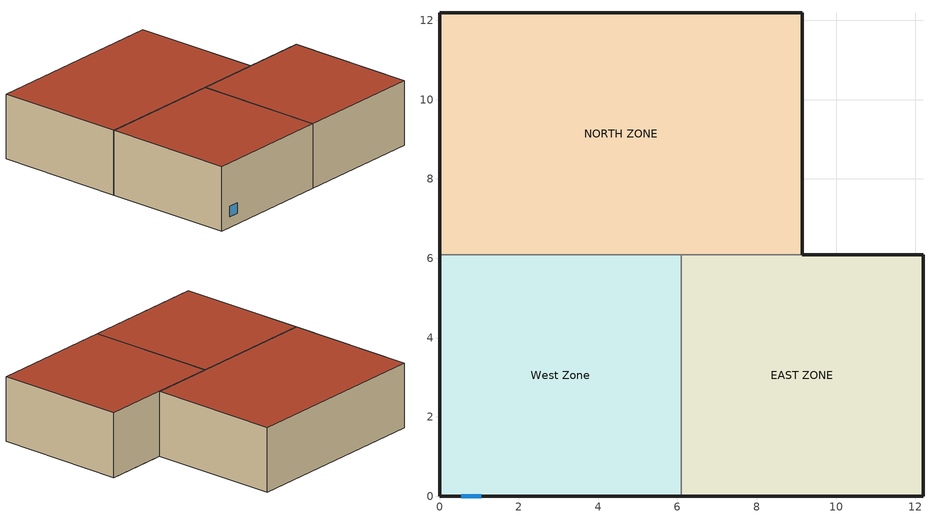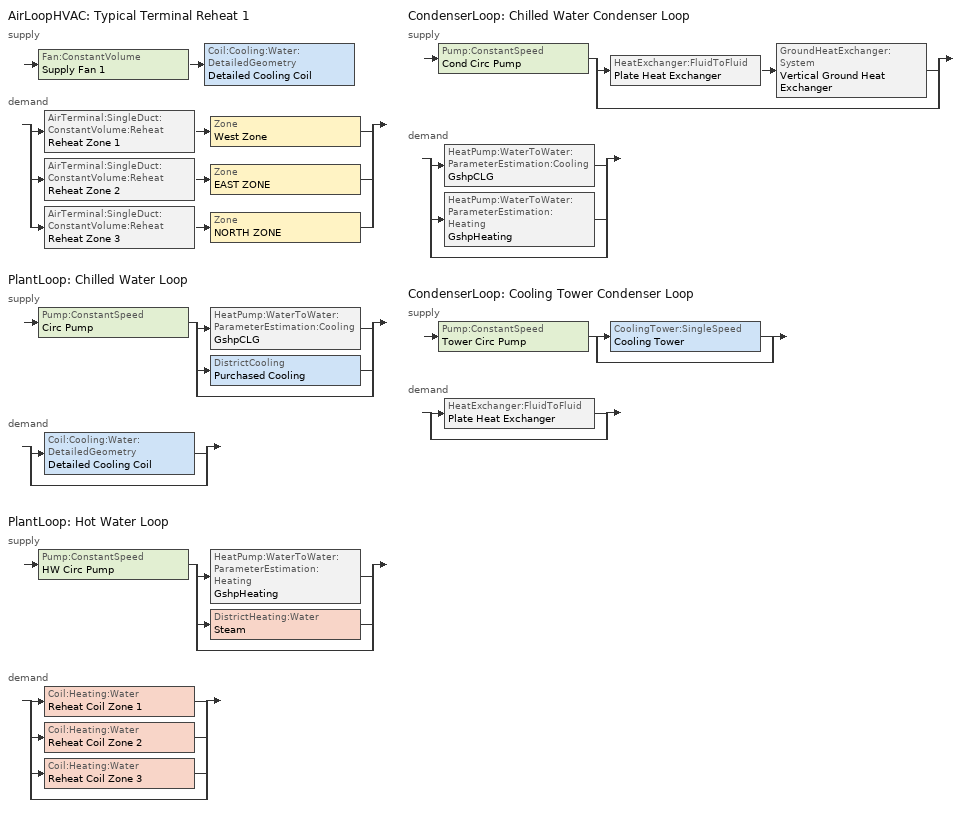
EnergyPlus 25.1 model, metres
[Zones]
West Zone
 floor adiabatic (FLOOR SLAB 8 IN): 0,0 0,6.1 6.1,6.1 6.1,0 z0
 wall outside (EXTWALL80): 0,6.1 0,0 6.1,0 z0:3.05
 wall to NORTH ZONE (PARTITION06): 6.1,6.1 0,6.1 z0:3.05
 wall to EAST ZONE (PARTITION06): 6.1,0 6.1,6.1 z0:3.05
 window (WIN-CON-LIGHT): 0.55,0 1.05,0 z0.5:1
 roof outside (ROOF34): 0,6.1 0,0 6.1,0 6.1,6.1 z3.05
EAST ZONE
 floor adiabatic (FLOOR SLAB 8 IN): 6.1,0 6.1,6.1 12.19,6.1 12.19,0 z0
 wall outside (EXTWALL80): 6.1,0 12.19,0 12.19,6.1 9.14,6.1 z0:3.05
 wall to NORTH ZONE (PARTITION06): 9.14,6.1 6.1,6.1 z0:3.05
 roof outside (ROOF34): 6.1,6.1 6.1,0 12.19,0 12.19,6.1 z3.05
NORTH ZONE
 floor adiabatic (FLOOR SLAB 8 IN): 0,6.1 0,12.19 9.14,12.19 9.14,6.1 z0
 wall outside (EXTWALL80): 9.14,6.1 9.14,12.19 0,12.19 0,6.1 z0:3.05
 roof outside (ROOF34): 0,12.19 0,6.1 9.14,6.1 9.14,12.19 z3.05
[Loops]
AirLoopHVAC 'Typical Terminal Reheat 1'
 supply: Fan:ConstantVolume 'Supply Fan 1' > Coil:Cooling:Water:DetailedGeometry 'Detailed Cooling Coil'
 demand: split
  | AirTerminal:SingleDuct:ConstantVolume:Reheat 'Reheat Zone 1' > Zone 'West Zone'
  | AirTerminal:SingleDuct:ConstantVolume:Reheat 'Reheat Zone 2' > Zone 'EAST ZONE'
  | AirTerminal:SingleDuct:ConstantVolume:Reheat 'Reheat Zone 3' > Zone 'NORTH ZONE'
PlantLoop 'Chilled Water Loop'
 supply: Pump:ConstantSpeed 'Circ Pump' > split
  | HeatPump:WaterToWater:ParameterEstimation:Cooling 'GshpCLG'
  | DistrictCooling 'Purchased Cooling'
  | bypass
 demand: split
  | Coil:Cooling:Water:DetailedGeometry 'Detailed Cooling Coil'
  | bypass
PlantLoop 'Hot Water Loop'
 supply: Pump:ConstantSpeed 'HW Circ Pump' > split
  | HeatPump:WaterToWater:ParameterEstimation:Heating 'GshpHeating'
  | DistrictHeating:Water 'Steam'
  | bypass
 demand: split
  | Coil:Heating:Water 'Reheat Coil Zone 1'
  | Coil:Heating:Water 'Reheat Coil Zone 2'
  | Coil:Heating:Water 'Reheat Coil Zone 3'
  | bypass
CondenserLoop 'Chilled Water Condenser Loop'
 supply: Pump:ConstantSpeed 'Cond Circ Pump' > split
  | HeatExchanger:FluidToFluid 'Plate Heat Exchanger' > GroundHeatExchanger:System 'Vertical Ground Heat Exchanger'
  | bypass
 demand: split
  | HeatPump:WaterToWater:ParameterEstimation:Cooling 'GshpCLG'
  | HeatPump:WaterToWater:ParameterEstimation:Heating 'GshpHeating'
  | bypass
CondenserLoop 'Cooling Tower Condenser Loop'
 supply: Pump:ConstantSpeed 'Tower Circ Pump' > split
  | CoolingTower:SingleSpeed 'Cooling Tower'
  | bypass
 demand: split
  | HeatExchanger:FluidToFluid 'Plate Heat Exchanger'
  | bypass
[Building]
NONE: North Axis {deg}=0; Terrain=Suburbs; Loads Convergence Tolerance Value {W}=0.04; Temperature Convergence Tolerance Value {deltaC}=0.4; Solar Distribution=FullInteriorAndExterior; Maximum Number of Warmup Days=25; Minimum Number of Warmup Days=6
[Site:Location]
TAMPA_FL_USA_WMO_722110: Latitude {deg}=27.97; Longitude {deg}=-82.52; Time Zone {hr}=-5; Elevation {m}=3
[SizingPeriod:DesignDay] Day of Month=21; Humidity Condition Type=Wetbulb; Barometric Pressure {Pa}=101289; Rain Indicator=No; Snow Indicator=No; Daylight Saving Time Indicator=No; Solar Model Indicator=ASHRAEClearSky
Name | Month | Day Type | Maximum Dry-Bulb Temperature {C} | Daily Dry-Bulb Temperature Range {deltaC} | Wetbulb or DewPoint at Maximum Dry-Bulb {C} | Wind Speed {m/s} | Wind Direction {deg} | Sky Clearness
TAMPA Ann Htg 99% Condns DB | 1 | WinterDesignDay | 4.8 | 0 | 4.8 | 3.1 | 10 | 0
TAMPA Ann Clg 1% Condns DB=>MWB | 7 | SummerDesignDay | 33 | 8.1 | 25.3 | 4 | 270 | 1
[Site:GroundTemperature:Deep]
13.03, 13.03, 13.13, 13.3, 13.43, 13.52, 13.62, 13.77, 13.78, 13.55, 13.44, 13.2
[Site:GroundTemperature:Undisturbed:KusudaAchenbach]
Vertical Ground Heat Exchanger Ground Temps: 0.692626, 920, 2551.09, 13.375, 3.2, 8
[Material] Thermal Absorptance=0.9
Name | Roughness | Thickness {m} | Conductivity {W/m-K} | Density {kg/m3} | Specific Heat {J/kg-K} | Solar Absorptance | Visible Absorptance
A1 - 1 IN STUCCO | Smooth | 0.0253898 | 0.691831 | 1858.142 | 836.8 | 0.92 | 0.92
C4 - 4 IN COMMON BRICK | Rough | 0.101498 | 0.726422 | 1922.216 | 836.8 | 0.76 | 0.76
E1 - 3 / 4 IN PLASTER OR GYP BOARD | Smooth | 0.01905 | 0.726422 | 1601.846 | 836.8 | 0.92 | 0.92
C6 - 8 IN CLAY TILE | Smooth | 0.203302 | 0.570761 | 1121.292 | 836.8 | 0.82 | 0.82
C10 - 8 IN HW CONCRETE | MediumRough | 0.203302 | 1.729577 | 2242.585 | 836.8 | 0.65 | 0.65
E2 - 1 / 2 IN SLAG OR STONE | Rough | 0.0127102 | 1.435549 | 881.0155 | 1673.6 | 0.55 | 0.55
E3 - 3 / 8 IN FELT AND MEMBRANE | Rough | 0.00954024 | 0.190253 | 1121.292 | 1673.6 | 0.75 | 0.75
B5 - 1 IN DENSE INSULATION | VeryRough | 0.0253898 | 0.0432394 | 91.30524 | 836.8 | 0.5 | 0.5
C12 - 2 IN HW CONCRETE | MediumRough | 0.0509016 | 1.729577 | 2242.585 | 836.8 | 0.65 | 0.65
[WindowMaterial:Glazing]
WIN-LAY-GLASS-LIGHT: Optical Data Type=SpectralAverage; Thickness {m}=0.003; Solar Transmittance at Normal Incidence=0.9; Front Side Solar Reflectance at Normal Incidence=0.031; Back Side Solar Reflectance at Normal Incidence=0.031; Visible Transmittance at Normal Incidence=0.9; Front Side Visible Reflectance at Normal Incidence=0.05; Back Side Visible Reflectance at Normal Incidence=0.05; Infrared Transmittance at Normal Incidence=0; Front Side Infrared Hemispherical Emissivity=0.84; Back Side Infrared Hemispherical Emissivity=0.84; Conductivity {W/m-K}=0.9
[Construction]
EXTWALL80: A1 - 1 IN STUCCO, C4 - 4 IN COMMON BRICK, E1 - 3 / 4 IN PLASTER OR GYP BOARD
PARTITION06: E1 - 3 / 4 IN PLASTER OR GYP BOARD, C6 - 8 IN CLAY TILE, E1 - 3 / 4 IN PLASTER OR GYP BOARD
FLOOR SLAB 8 IN: C10 - 8 IN HW CONCRETE
ROOF34: E2 - 1 / 2 IN SLAG OR STONE, E3 - 3 / 8 IN FELT AND MEMBRANE, B5 - 1 IN DENSE INSULATION, C12 - 2 IN HW CONCRETE
WIN-CON-LIGHT: WIN-LAY-GLASS-LIGHT
[Zone] Type=1; Multiplier=1; Ceiling Height {m}=autocalculate; Volume {m3}=autocalculate
West Zone; EAST ZONE; NORTH ZONE
[People] Number of People Schedule=OFFICE OCCUPANCY; Number of People Calculation Method=people; Fraction Radiant=0.3; Activity Level Schedule=Activity Sch; Carbon Dioxide Generation Rate {m3/s-W}=3.82E-8; Mean Radiant Temperature Calculation Type=EnclosureAveraged; Work Efficiency Schedule=Work Eff Sch; Clothing Insulation Calculation Method=ClothingInsulationSchedule; Clothing Insulation Schedule=Clothing Sch; Air Velocity Schedule=Air Velo Sch; Thermal Comfort Model 1 Type=FANGER
Name | Zone or ZoneList or Space or SpaceList | Number of People
West Zone | West Zone | 2
EAST ZONE | EAST ZONE | 3
NORTH ZONE | NORTH ZONE | 4
[ElectricEquipment] Schedule=INTERMITTENT; Design Level Calculation Method=EquipmentLevel; Fraction Latent=0; Fraction Radiant=0.3; Fraction Lost=0
Name | Zone or ZoneList or Space or SpaceList | Design Level {W}
West Zone ElecEq 1 | West Zone | 2928.751
EAST ZONE ElecEq 1 | EAST ZONE | 2464.375
NORTH ZONE ElecEq 1 | NORTH ZONE | 2928.751
[Lights] Schedule=OFFICE LIGHTING; Design Level Calculation Method=LightingLevel; Return Air Fraction=0; Fraction Radiant=0.2; Fraction Visible=0.2; Fraction Replaceable=0
Name | Zone or ZoneList or Space or SpaceList | Lighting Level {W}
EAST ZONE Lights 1 | EAST ZONE | 464.375
NORTH ZONE Lights 1 | NORTH ZONE | 878.6252
[AirLoopHVAC]
Typical Terminal Reheat 1: Design Supply Air Flow Rate {m3/s}=0.8
[AvailabilityManager:Scheduled]
Reheat System 1 Avail: Schedule=FanAndCoilAvailSched
[PlantLoop] Fluid Type=Water; Maximum Loop Flow Rate {m3/s}=0.0033; Minimum Loop Flow Rate {m3/s}=0; Plant Loop Volume {m3}=5; Load Distribution Scheme=Optimal
Name | Plant Equipment Operation Scheme | Maximum Loop Temperature {C} | Minimum Loop Temperature {C}
Chilled Water Loop | CW Loop Operation | 98 | 1
Hot Water Loop | Hot Loop Operation | 100 | 10
[SetpointManager:Scheduled] Control Variable=Temperature
Name | Schedule | Setpoint Node or NodeList
Chilled Water Loop Setpoint Manager | CW Loop Temp Schedule | Chilled Water Loop Setpoint Node List
Hot Water Loop Setpoint Manager | HW Loop Temp Schedule | Hot Water Loop Setpoint Node List
Supply Air Temp Manager | Seasonal Reset Supply Air Temp Sch | Supply Air Temp Nodes
[PlantEquipmentOperationSchemes] Control Scheme 1 Schedule=ON
Name | Control Scheme 1
CW Loop Operation | Summer Cooling Operation
Hot Loop Operation | Winter Heating Operation
[PlantEquipmentOperation:CoolingLoad]
Summer Cooling Operation: Load Range 1 Lower Limit {W}=0; Load Range 1 Upper Limit {W}=5000000; Range 1 Equipment List=GSHP and Purchased Cooling
[PlantEquipmentList]
GSHP and Purchased Cooling: GshpCLG, Purchased Cooling
Purchased Cooling Only: Purchased Cooling
Purchased Heating Plant: Steam
GSHP plant: GshpHeating, Steam
[DistrictCooling]
Purchased Cooling: Nominal Capacity {W}=680000
[HeatPump:WaterToWater:ParameterEstimation:Cooling]
GshpCLG: Nominal COP {W/W}=3.5; Nominal Capacity {W}=45000; Minimum Part Load Ratio=0; Maximum Part Load Ratio=1; Optimum Part Load Ratio=1; Load Side Flow Rate {m3/s}=0.003; Source Side Flow Rate {m3/s}=0.003; Load Side Heat Transfer Coefficient {W/K}=7761; Source Side Heat Transfer Coefficient {W/K}=3998; Piston Displacement {m3/s}=0.012544; Compressor Clearance Factor=0.05469; Compressor Suction and Discharge Pressure Drop {Pa}=92156.2; Superheating {C}=4.8907; Constant Part of Electromechanical Power Losses {W}=2803.9; Loss Factor=0.699; High Pressure Cut Off {Pa}=0; Low Pressure Cut Off {Pa}=0
[Pump:ConstantSpeed] Motor Efficiency=0.87; Fraction of Motor Inefficiencies to Fluid Stream=0
Name | Design Flow Rate {m3/s} | Design Pump Head {Pa} | Design Power Consumption {W} | Pump Control Type
Circ Pump; Cond Circ Pump | 0.0033 | 5000 | 25 | CONTINUOUS
HW Circ Pump | 0.0033 | 5000 | 35 | CONTINUOUS
Tower Circ Pump | 0.000505 | 227260 | 220 | Continuous
[DistrictHeating:Water]
Steam: Nominal Capacity {W}=1000000
[PlantEquipmentOperation:HeatingLoad]
Winter Heating Operation: Load Range 1 Lower Limit {W}=0; Load Range 1 Upper Limit {W}=45000; Range 1 Equipment List=GSHP plant; Load Range 2 Lower Limit {W}=45000; Load Range 2 Upper Limit {W}=1000000; Range 2 Equipment List=Purchased Heating Plant
[HeatPump:WaterToWater:ParameterEstimation:Heating]
GshpHeating: Nominal COP {W/W}=3.5; Nominal Capacity {W}=50000; Minimum Part Load Ratio=0; Maximum Part Load Ratio=1; Optimum Part Load Ratio=1; Load Side Flow Rate {m3/s}=0.003; Source Side Flow Rate {m3/s}=0.003; Load Side Heat Transfer Coefficient {W/K}=7761; Source Side Heat Transfer Coefficient {W/K}=3998; Piston Displacement {m3/s}=0.012544; Compressor Clearance Factor=0.05469; Compressor Suction and Discharge Pressure Drop {Pa}=92156.2; Superheating {C}=4.8907; Constant Part of Electromechanical Power Losses {W}=2803.9; Loss Factor=0.699; High Pressure Cut Off {Pa}=0; Low Pressure Cut Off {Pa}=0
[CondenserLoop] Fluid Type=Water; Maximum Loop Temperature {C}=80; Minimum Loop Temperature {C}=5; Minimum Loop Flow Rate {m3/s}=0; Condenser Loop Volume {m3}=5; Load Distribution Scheme=SequentialLoad
Name | Condenser Equipment Operation Scheme | Maximum Loop Flow Rate {m3/s}
Chilled Water Condenser Loop | Condenser Loop Operation | 0.0033
Cooling Tower Condenser Loop | Tower Loop Operation | 0.000505
[SetpointManager:FollowGroundTemperature]
MyCondenserControl: Control Variable=Temperature; Offset Temperature Difference {deltaC}=0; Maximum Setpoint Temperature {C}=80; Minimum Setpoint Temperature {C}=5; Setpoint Node or NodeList=Condenser Supply Outlet Node
[CondenserEquipmentOperationSchemes] Control Scheme 1 Schedule=ON
Name | Control Scheme 1
Condenser Loop Operation | Cond Operation
Tower Loop Operation | CT Operation
[PlantEquipmentOperation:Uncontrolled]
Name | Equipment List
Cond Operation | GHE
CT Operation | Cooling Towers
[CondenserEquipmentList]
GHE: Vertical Ground Heat Exchanger, Plate Heat Exchanger
Cooling Towers: Cooling Tower
[GroundHeatExchanger:System]
Vertical Ground Heat Exchanger: Design Flow Rate {m3/s}=0.0033; Undisturbed Ground Temperature Model Type=Site:GroundTemperature:Undisturbed:KusudaAchenbach; Undisturbed Ground Temperature Model=Vertical Ground Heat Exchanger Ground Temps; Ground Thermal Conductivity {W/m-K}=0.692626; Ground Thermal Heat Capacity {J/m3-K}=2.347e+06; GHE:Vertical:ResponseFactors Object=Vertical Ground Heat Exchanger g-functions
[GroundHeatExchanger:Vertical:Properties]
Vertical Ground Heat Exchanger Props: Depth of Top of Borehole {m}=1; Borehole Length {m}=76.2; Borehole Diameter {m}=0.127016; Grout Thermal Conductivity {W/m-K}=0.692626; Grout Thermal Heat Capacity {J/m3-K}=3.90E+06; Pipe Thermal Conductivity {W/m-K}=0.391312; Pipe Thermal Heat Capacity {J/m3-K}=1.542e+06; Pipe Outer Diameter {m}=0.0266667; Pipe Thickness {m}=0.00241285; U-Tube Distance {m}=0.051225
[GroundHeatExchanger:ResponseFactors]
Vertical Ground Heat Exchanger g-functions: GHE:Vertical:Properties Object=Vertical Ground Heat Exchanger Props; Number of Boreholes=120; G-Function Reference Ratio=0.0005; g-Function Ln(T/Ts) Value 1=-15.2996; g-Function g Value 1=-0.348322; g-Function Ln(T/Ts) Value 2=-14.201; g-Function g Value 2=0.022208; g-Function Ln(T/Ts) Value 3=-13.2202; g-Function g Value 3=0.412345; g-Function Ln(T/Ts) Value 4=-12.2086; g-Function g Value 4=0.867498; g-Function Ln(T/Ts) Value 5=-11.1888; g-Function g Value 5=1.357839; g-Function Ln(T/Ts) Value 6=-10.1816; g-Function g Value 6=1.852024; g-Function Ln(T/Ts) Value 7=-9.1815; g-Function g Value 7=2.345656; g-Function Ln(T/Ts) Value 8=-8.6809; g-Function g Value 8=2.593958; g-Function Ln(T/Ts) Value 9=-8.5; g-Function g Value 9=2.679; g-Function Ln(T/Ts) Value 10=-7.8; g-Function g Value 10=3.023; g-Function Ln(T/Ts) Value 11=-7.2; g-Function g Value 11=3.32; g-Function Ln(T/Ts) Value 12=-6.5; g-Function g Value 12=3.681; g-Function Ln(T/Ts) Value 13=-5.9; g-Function g Value 13=4.071; g-Function Ln(T/Ts) Value 14=-5.2; g-Function g Value 14=4.828; g-Function Ln(T/Ts) Value 15=-4.5; g-Function g Value 15=6.253; g-Function Ln(T/Ts) Value 16=-3.963; g-Function g Value 16=7.894; g-Function Ln(T/Ts) Value 17=-3.27; g-Function g Value 17=11.82; g-Function Ln(T/Ts) Value 18=-2.864; g-Function g Value 18=15.117; g-Function Ln(T/Ts) Value 19=-2.577; g-Function g Value 19=18.006; g-Function Ln(T/Ts) Value 20=-2.171; g-Function g Value 20=22.887; g-Function Ln(T/Ts) Value 21=-1.884; g-Function g Value 21=26.924; g-Function Ln(T/Ts) Value 22=-1.191; g-Function g Value 22=38.004; g-Function Ln(T/Ts) Value 23=-0.497; g-Function g Value 23=49.919; g-Function Ln(T/Ts) Value 24=-0.274; g-Function g Value 24=53.407; g-Function Ln(T/Ts) Value 25=-0.051; g-Function g Value 25=56.632; g-Function Ln(T/Ts) Value 26=0.196; g-Function g Value 26=59.825; g-Function Ln(T/Ts) Value 27=0.419; g-Function g Value 27=62.349; g-Function Ln(T/Ts) Value 28=0.642; g-Function g Value 28=64.524; g-Function Ln(T/Ts) Value 29=0.873; g-Function g Value 29=66.412; g-Function Ln(T/Ts) Value 30=1.112; g-Function g Value 30=67.993; g-Function Ln(T/Ts) Value 31=1.335; g-Function g Value 31=69.162; g-Function Ln(T/Ts) Value 32=1.679; g-Function g Value 32=70.476; g-Function Ln(T/Ts) Value 33=2.028; g-Function g Value 33=71.361; g-Function Ln(T/Ts) Value 34=2.275; g-Function g Value 34=71.79; g-Function Ln(T/Ts) Value 35=3.003; g-Function g Value 35=72.511
[HeatExchanger:FluidToFluid]
Plate Heat Exchanger: Loop Demand Side Design Flow Rate {m3/s}=0.000505; Loop Supply Side Design Flow Rate {m3/s}=0.0033; Heat Exchange Model Type=CounterFlow; Heat Exchanger U-Factor Times Area Value {W/K}=571; Control Type=UncontrolledOn; Heat Transfer Metering End Use Type=LoopToLoop
[SetpointManager:FollowOutdoorAirTemperature]
MyTowerCondenserControl: Control Variable=Temperature; Reference Temperature Type=OutdoorAirWetBulb; Offset Temperature Difference {deltaC}=0; Maximum Setpoint Temperature {C}=80; Minimum Setpoint Temperature {C}=5; Setpoint Node or NodeList=Tower Condenser Supply Outlet Node
[CoolingTower:SingleSpeed]
Cooling Tower: Design Water Flow Rate {m3/s}=0.000505; Design Air Flow Rate {m3/s}=0.991; Design Fan Power {W}=375; Design U-Factor Times Area Value {W/K}=630.1; Free Convection Regime Air Flow Rate {m3/s}=0; Free Convection Regime U-Factor Times Area Value {W/K}=0; Performance Input Method=UFactorTimesAreaAndDesignWaterFlowRate
[ZoneControl:Thermostat] Control Type Schedule=Zone Control Type Sched; Control 1=Heating Setpoint with SB; Control 2=Cooling Setpoint with SB
Name | Zone or ZoneList
Zone 1 Thermostat | West Zone
Zone 2 Thermostat | EAST ZONE
Zone 3 Thermostat | NORTH ZONE
[ThermostatSetpoint:SingleHeating]
Heating Setpoint with SB: Setpoint Temperature Schedule=Heating Setpoints
[ThermostatSetpoint:SingleCooling]
Cooling Setpoint with SB: Setpoint Temperature Schedule=Cooling Setpoints
[Zone equipment]
West Zone: Reheat Zone 1
EAST ZONE: Reheat Zone 2
NORTH ZONE: Reheat Zone 3
[Fan:ConstantVolume]
Supply Fan 1: Availability Schedule=FanAndCoilAvailSched; Fan Total Efficiency=0.7; Pressure Rise {Pa}=600; Maximum Flow Rate {m3/s}=0.8; Motor Efficiency=0.9; Motor In Airstream Fraction=1
[Coil:Cooling:Water:DetailedGeometry]
Detailed Cooling Coil: Availability Schedule=CoolingCoilAvailSched; Maximum Water Flow Rate {m3/s}=0.0033; Tube Outside Surface Area {m2}=6.23816; Total Tube Inside Area {m2}=6.20007; Fin Surface Area {m2}=101.716; Minimum Airflow Area {m2}=0.300606; Coil Depth {m}=0.165098; Fin Diameter {m}=0.435072; Fin Thickness {m}=0.00149998; Tube Inside Diameter {m}=0.01445; Tube Outside Diameter {m}=0.0158798; Tube Thermal Conductivity {W/m-K}=385.765; Fin Thermal Conductivity {W/m-K}=203.883; Fin Spacing {m}=0.00181429; Tube Depth Spacing {m}=0.0258998; Number of Tube Rows=6; Number of Tubes per Row=16
[AirTerminal:SingleDuct:ConstantVolume:Reheat] Availability Schedule=FanAndCoilAvailSched; Minimum Hot Water or Steam Flow Rate {m3/s}=0; Convergence Tolerance=0.001
Name | Maximum Air Flow Rate {m3/s} | Reheat Coil | Maximum Hot Water or Steam Flow Rate {m3/s}
Reheat Zone 1 | 0.47 | Reheat Coil Zone 1 | 0.0013
Reheat Zone 2 | 0.36 | Reheat Coil Zone 2 | 0.0012
Reheat Zone 3 | 0.47 | Reheat Coil Zone 3 | 0.0013
[Coil:Heating:Water] Availability Schedule=FanAndCoilAvailSched; U-Factor Times Area Value {W/K}=400; Performance Input Method=UFactorTimesAreaAndDesignWaterFlowRate; Rated Capacity {W}=autosize; Rated Inlet Water Temperature {C}=82.2; Rated Inlet Air Temperature {C}=16.6; Rated Outlet Water Temperature {C}=71.1; Rated Outlet Air Temperature {C}=32.2
Name | Maximum Water Flow Rate {m3/s}
Reheat Coil Zone 1 | 0.0013
Reheat Coil Zone 2 | 0.0012
Reheat Coil Zone 3 | 0.0018
[Controller:WaterCoil]
Main Cooling Coil Controller: Control Variable=Temperature; Action=Reverse; Actuator Variable=FLOW; Controller Convergence Tolerance {deltaC}=0.001; Maximum Actuated Flow {m3/s}=0.0033; Minimum Actuated Flow {m3/s}=0
[Schedule:Compact]
Activity Sch: Through: 12/31, For: AllDays, Until: 24:00, 131.8
Work Eff Sch: Through: 12/31, For: AllDays, Until: 24:00, 0
Clothing Sch; On: Through: 12/31, For: AllDays, Until: 24:00, 1
Air Velo Sch: Through: 12/31, For: AllDays, Until: 24:00, 0.137
OFFICE OCCUPANCY: Through: 12/31, For: WeekDays Summerdesignday Winterdesignday, Until: 6:00, 0, Until: 7:00, 0.1, Until: 8:00, 0.5, Until: 12:00, 1, Until: 13:00, 0.5, Until: 16:00, 1, Until: 17:00, 0.5, Until: 18:00, 0.1, Until: 24:00, 0, For: AllOtherDays, Until: 24:00, 0.1
INTERMITTENT: Through: 12/31, For: WeekDays Summerdesignday Winterdesignday, Until: 8:00, 0.1, Until: 18:00, 1, Until: 24:00, 0.1, For: AllOtherDays, Until: 24:00, 0.1
OFFICE LIGHTING: Through: 12/31, For: WeekDays Summerdesignday Winterdesignday, Until: 6:00, 0.05, Until: 7:00, 0.2, Until: 17:00, 1, Until: 18:00, 0.5, Until: 24:00, 0.05, For: AllOtherDays, Until: 24:00, 0.05
CW Loop Temp Schedule: Through: 12/31, For: AllDays, Until: 24:00, 6.67
HW Loop Temp Schedule: Through: 12/31, For: AllDays, Until: 24:00, 55
Seasonal Reset Supply Air Temp Sch: Through: 3/31, For: Weekdays summerdesignday winterdesignday, Until: 6:00, 21, Until: 17:00, 18, Until: 24:00, 21, For: customday1 customday2, Until: 6:00, 21, Until: 17:00, 18, Until: 24:00, 21, For: AllotherDays, Until: 24:00, 26, Through: 9/30, For: AllDays, Until: 24:00, 16, Through: 12/31, For: Weekdays summerdesignday winterdesignday, Until: 6:00, 21, Until: 17:00, 18, Until: 24:00, 21, For: customday1 customday2, Until: 6:00, 21, Until: 17:00, 18, Until: 24:00, 21, For: AllotherDays, Until: 24:00, 26
FanAndCoilAvailSched: Through: 3/31, For: AllDays, Until: 24:00, 1, Through: 9/30, For: Weekdays weekends, Until: 7:00, 0, Until: 17:00, 1, Until: 24:00, 0, For: Allotherdays, Until: 24:00, 0, Through: 12/31, For: AllDays, Until: 24:00, 1
CoolingCoilAvailSched: Through: 3/31, For: AllDays, Until: 24:00, 0, Through: 9/30, For: Weekdays weekends, Until: 7:00, 0, Until: 17:00, 1, Until: 24:00, 0, For: Allotherdays, Until: 24:00, 0, Through: 12/31, For: AllDays, Until: 24:00, 0
Heating Setpoints: Through: 12/31, For: AllDays, Until: 7:00, 17.5, Until: 17:00, 21, Until: 24:00, 17.5
Cooling Setpoints: Through: 12/31, For: AllDays, Until: 7:00, 28, Until: 17:00, 24, Until: 24:00, 28
Zone Control Type Sched: Through: 3/31, For: AllDays, Until: 24:00, 1, Through: 9/30, For: AllDays, Until: 24:00, 2, Through: 12/31, For: AllDays, Until: 24:00, 1
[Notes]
PlateHeatExchanger.idf --  Hybrid System with Plate Heat Exchanger
Highlights: Condenser Loop Served by a hybrid system. Cooling tower is the Supplemental
heat rejecter. Tower loop and GLHE loop connected by Plate heat exchanger.
Simulation Location/Run: TAMPA_FL_USA_WMO_722110, 2 design days, 2 run periods,
Run Control executes two design days (see RUN PERIOD object)
Location:                Tampa, FL
Design Days:             TAMPA_FL_USA Annual Heating 99%, MaxDB=4.8°C
TAMPA_FL_USA Annual Cooling (DB=>MWB) 1%, MaxDB=33°C MWB=25.3°C
Run Period (Weather File): Winter 1/14, Summer 7/7, TAMPA_FL_USA_WMO_722110
Run Control:   No Zone or System sizing required
Design Days:   2 to facilitate reverse DD testing.
Run Periods:   2 Run periods- 1/1 to 1/21 and 7/11 to 7/31
Building: Single floor rectangular L-shaped building 40 ft south wall, 40 ft west wall, zone height 10 feet.
There is a single window in the West Zone south wall. The walls are 1 in stucco over 4 in common brick
and gypboard. The roof is a built up roof with 1/2 in stone over 3/8 in felt over 1 in dense insulation
supported by 2 in heavy weight concrete. The window is single pane 3mm clear.
The window to wall ratio is approximately 0.07.
The building is oriented due north.
Floor Area:        130.1 m2 (1403 ft2)
Number of Stories: 1
Zone Description Details:
|       West         |         East           |    window = *
Internal gains description:     ZONE West      - lighting is 0 watts, equip is 2928.751 watts, 2 occupants
Internal gains description:     ZONE East      - lighting is 464.375 watts, equip is 2464.375 watts, 3 occupants
Internal gains description:     ZONE North     - lighting is 878.6252 watts, equip is 2928.751 watts, 4 occupants
Interzone Surfaces:             3 interzone surfaces (see diagram)
Internal Mass:                  None
Windows:                        1 - single pane clear 3mm glass
Detached Shading:               None
Daylight:                       None
Natural Ventilation:            None
Compact Schedules:              Yes
Solair Distribution:            FullInteriorAndExterior
HVAC:                           3 zone terminal reheat system using single constant volume air loop. Central chilled
water coil scheduled to provide 21 C(Occupied, 18C unoccupied) in winter and 16 C in summer
supply air temperature. Terminal reheat coils trim supply air temperature to meet zone
thermostat set point. Thermostat setting at 21 C in winter with 17.5 C set back
temperature, 24 C in summer with 28 C set back temperature. Fans and coils are unavailable
during unoccupied hours. Cooling coil off in winter, reheat coil on all year.
Zonal Equipment:                AirTerminal:SingleDuct:ConstantVolume:Reheat
Central Air Handling Equipment: Yes
System Equipment Autosize:      No (chilled water, condenser, and hot water loop volumes are autosized)
Purchased Cooling:              No
Purchased Heating:              No
Purchased Chilled Water:        Yes. Used for winter cooling and any extra demand in summer
Purchased Hot Water:            Yes. Used for Summer cooling and any extra demand in winter
Coils:                          Coil:Cooling:Water:DetailedGeometry
Pumps:                          PUMP:CONSTANT SPEED
Boilers:                        None
Chillers:                       None
Towers:                         None
Heat Pumps:                     Water to water heat pump for both heating and cooling. Heat pumps are the priority
equipment in both modes. Demand not met is take care by purchased chilled/hot water.
GLHE (Condenser Loop 1):        Rectangular bore field with 120 bore holes each 76.2 mt deep. A plate heat exchanger is
connected in serires before GLHE, so that a supplemental heat rejecter can be connected.
Supplemental heat rejecter loop: A single speed Cooling tower used as a supplemental heat rejecter. Tower capacity
calculated by 'UA and Design Flow Rate". UA = 630.1, Water flow rate = 0.000505 m3/s
Air flow rate = 0.991 m3/s
Standard Reports:               None
Timestep or Hourly Variables:   Timestep
Time bins Report:               None
HTML Report:                    None
Environmental Emissions:        None
Utility Tariffs:                None
